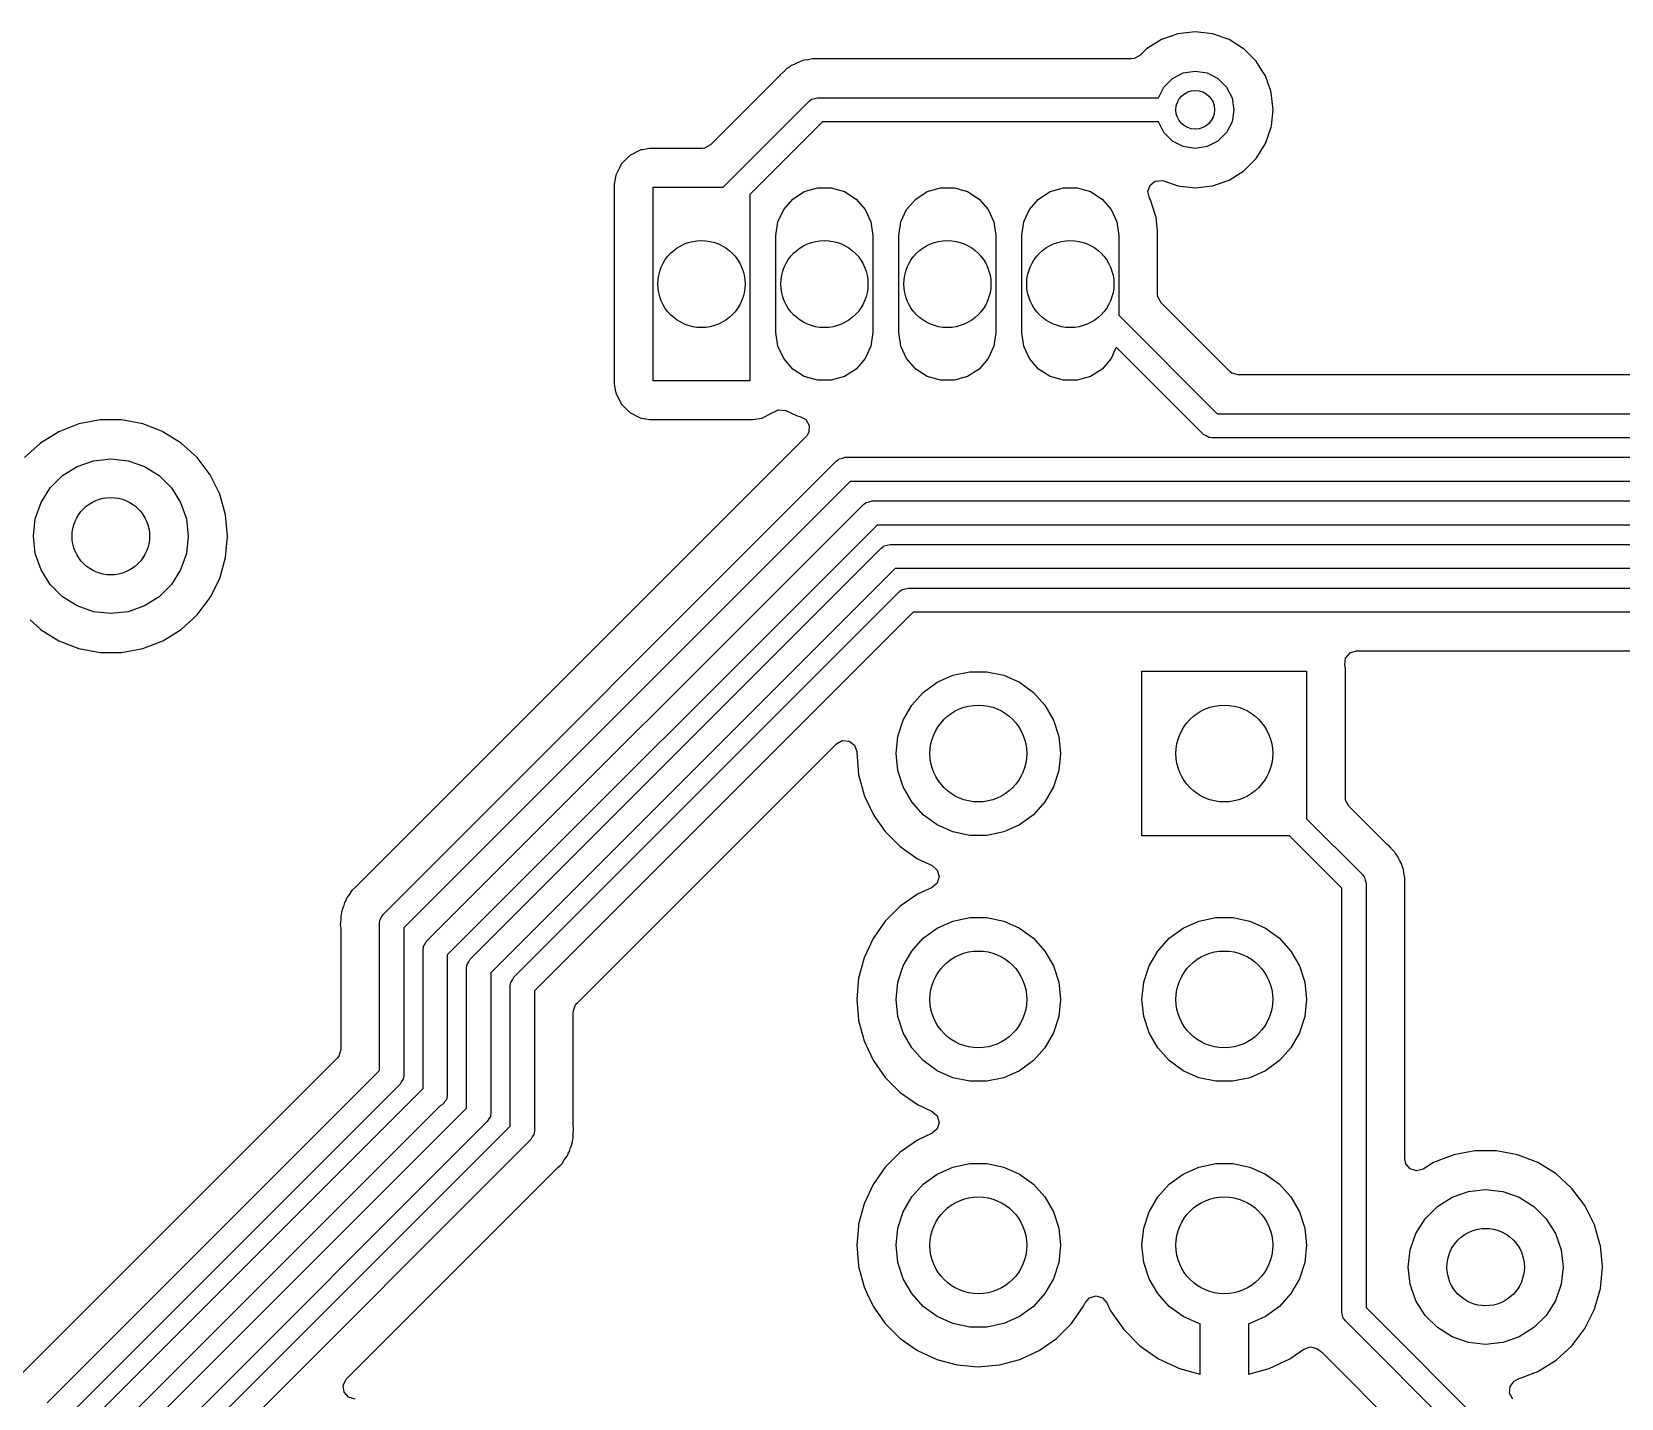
# Model space of a CAD drawing. Extents: x 0.79 to 7.48, y -4.92 to -0.79.
# Drawn here: x 2.31 to 2.957, y -2.343 to -1.787 of the extents above; entities that cross this region are included whole.
import ezdxf

# ---------------------------------------------------------------- set-up
doc = ezdxf.new("R2010")
doc.units = 0
doc.header["$MEASUREMENT"] = 0
doc.layers.add('BLACK', color=7, linetype='CONTINUOUS')

msp = doc.modelspace()

# ---------------------------------------------------------------- linework, layer by layer
at = {"layer": 'BLACK', "linetype": 'CONTINUOUS'}
for p, q in [((2.77641, -1.78798), (2.7697, -1.79032)), ((2.78346, -1.78718), (2.77641, -1.78798)), ((2.77641, -1.78798), (2.77641, -1.78798)), ((2.79052, -1.78798), (2.78346, -1.78718)), ((2.78346, -1.78718), (2.78346, -1.78718)), ((2.79723, -1.79032), (2.79052, -1.78798)), ((2.79052, -1.78798), (2.79052, -1.78798)), ((2.76369, -1.7941), (2.76101, -1.79678)), ((2.7697, -1.79032), (2.76369, -1.7941)), ((2.80273, -1.79378), (2.79723, -1.79032)), ((2.80324, -1.7941), (2.80273, -1.79378)), ((2.80826, -1.79912), (2.80324, -1.7941)), ((2.6173, -1.80226), (2.61613, -1.80343)), ((2.61787, -1.80194), (2.6173, -1.80226)), ((2.61856, -1.80147), (2.61787, -1.80194)), ((2.61907, -1.80105), (2.61856, -1.80147)), ((2.62059, -1.80039), (2.61907, -1.80105)), ((2.61907, -1.80105), (2.61907, -1.80105)), ((2.62082, -1.80028), (2.62059, -1.80039)), ((2.62226, -1.79947), (2.62082, -1.80028)), ((2.6229, -1.79932), (2.62226, -1.79947)), ((2.62369, -1.79905), (2.6229, -1.79932)), ((2.62429, -1.79879), (2.62369, -1.79905)), ((2.62593, -1.79856), (2.62429, -1.79879)), ((2.62618, -1.79852), (2.62593, -1.79856)), ((2.62779, -1.79812), (2.62618, -1.79852)), ((2.63027, -1.79821), (2.62779, -1.79812)), ((2.62779, -1.79812), (2.62779, -1.79812)), ((2.62779, -1.79812), (2.62779, -1.79812)), ((2.75756, -1.79821), (2.63027, -1.79821)), ((2.7586, -1.7981), (2.75756, -1.79821)), ((2.76101, -1.79678), (2.7586, -1.7981)), ((2.7786, -1.80392), (2.78346, -1.80315)), ((2.78346, -1.80315), (2.78833, -1.80392)), ((2.81046, -1.80263), (2.80826, -1.79912)), ((2.81173, -1.80464), (2.81046, -1.80263)), ((2.61374, -1.80582), (2.58636, -1.8332)), ((2.61428, -1.80518), (2.61374, -1.80582)), ((2.61466, -1.80464), (2.61428, -1.80518)), ((2.61594, -1.8036), (2.61466, -1.80464)), ((2.61466, -1.80464), (2.61466, -1.80464)), ((2.61613, -1.80343), (2.61594, -1.8036)), ((2.76852, -1.81398), (2.77072, -1.80964)), ((2.77072, -1.80964), (2.77421, -1.80616)), ((2.77421, -1.80616), (2.7786, -1.80392)), ((2.78833, -1.80392), (2.79272, -1.80616)), ((2.79272, -1.80616), (2.79621, -1.80964)), ((2.79621, -1.80964), (2.79844, -1.81403)), ((2.81204, -1.80514), (2.81173, -1.80464)), ((2.81391, -1.81047), (2.81204, -1.80514)), ((2.59147, -1.85039), (2.62644, -1.81542)), ((2.62644, -1.81542), (2.62714, -1.81489)), ((2.62714, -1.81489), (2.62726, -1.81476)), ((2.62726, -1.81476), (2.62736, -1.81473)), ((2.62736, -1.81473), (2.62756, -1.81458)), ((2.62756, -1.81458), (2.62875, -1.81432)), ((2.62875, -1.81432), (2.62992, -1.81398)), ((2.62992, -1.81398), (2.76852, -1.81398)), ((2.79844, -1.81403), (2.79921, -1.8189)), ((2.81438, -1.81184), (2.81391, -1.81047)), ((2.81518, -1.8189), (2.81438, -1.81184)), ((2.81438, -1.81184), (2.81438, -1.81184)), ((2.79921, -1.8189), (2.79844, -1.82376)), ((2.81445, -1.82539), (2.81518, -1.8189)), ((2.81518, -1.8189), (2.81518, -1.8189)), ((2.63196, -1.82382), (2.60236, -1.85342)), ((2.76852, -1.82382), (2.63196, -1.82382)), ((2.77072, -1.82815), (2.76852, -1.82382)), ((2.77421, -1.83164), (2.77072, -1.82815)), ((2.79621, -1.82815), (2.79272, -1.83164)), ((2.79844, -1.82376), (2.79621, -1.82815)), ((2.81204, -1.83266), (2.81438, -1.82595)), ((2.81438, -1.82595), (2.81445, -1.82539)), ((2.55806, -1.83521), (2.55361, -1.83748)), ((2.55856, -1.83513), (2.55806, -1.83521)), ((2.56175, -1.83463), (2.55856, -1.83513)), ((2.58291, -1.83463), (2.56175, -1.83463)), ((2.58395, -1.83451), (2.58291, -1.83463)), ((2.58636, -1.8332), (2.58395, -1.83451)), ((2.7786, -1.83387), (2.77421, -1.83164)), ((2.78346, -1.83465), (2.7786, -1.83387)), ((2.78833, -1.83387), (2.78346, -1.83465)), ((2.79272, -1.83164), (2.78833, -1.83387)), ((2.80826, -1.83867), (2.81204, -1.83266)), ((2.55008, -1.84101), (2.54932, -1.84249)), ((2.55361, -1.83748), (2.55008, -1.84101)), ((2.55008, -1.84101), (2.55008, -1.84101)), ((2.55008, -1.84101), (2.55008, -1.84101)), ((2.55361, -1.83748), (2.55361, -1.83748)), ((2.55361, -1.83748), (2.55361, -1.83748)), ((2.55361, -1.83748), (2.55361, -1.83748)), ((2.80324, -1.84369), (2.80826, -1.83867)), ((2.54781, -1.84546), (2.54722, -1.84915)), ((2.54932, -1.84249), (2.54781, -1.84546)), ((2.76508, -1.84959), (2.76724, -1.84788)), ((2.76724, -1.84788), (2.76998, -1.84762)), ((2.76998, -1.84762), (2.77067, -1.84781)), ((2.77067, -1.84781), (2.77641, -1.84982)), ((2.79052, -1.84982), (2.79723, -1.84747)), ((2.79723, -1.84747), (2.80324, -1.84369)), ((2.54722, -1.84915), (2.54722, -1.93037)), ((2.56299, -1.92913), (2.56299, -1.85039)), ((2.56299, -1.85039), (2.59147, -1.85039)), ((2.60236, -1.85342), (2.60236, -1.92913)), ((2.61979, -1.8552), (2.6245, -1.85217)), ((2.6245, -1.85217), (2.62988, -1.85059)), ((2.62988, -1.85059), (2.63548, -1.85059)), ((2.63548, -1.85059), (2.64085, -1.85217)), ((2.64085, -1.85217), (2.64557, -1.8552)), ((2.66979, -1.8552), (2.6745, -1.85217)), ((2.6745, -1.85217), (2.67988, -1.85059)), ((2.67988, -1.85059), (2.68548, -1.85059)), ((2.68548, -1.85059), (2.69085, -1.85217)), ((2.69085, -1.85217), (2.69557, -1.8552)), ((2.71979, -1.8552), (2.7245, -1.85217)), ((2.7245, -1.85217), (2.72988, -1.85059)), ((2.72988, -1.85059), (2.73548, -1.85059)), ((2.73548, -1.85059), (2.74085, -1.85217)), ((2.74085, -1.85217), (2.74557, -1.8552)), ((2.76418, -1.85218), (2.76508, -1.84959)), ((2.76483, -1.85486), (2.76418, -1.85218)), ((2.76524, -1.85558), (2.76483, -1.85486)), ((2.77641, -1.84982), (2.77641, -1.84982)), ((2.77641, -1.84982), (2.77641, -1.84982)), ((2.77641, -1.84982), (2.77641, -1.84982)), ((2.77641, -1.84982), (2.77641, -1.84982)), ((2.77641, -1.84982), (2.78346, -1.85061)), ((2.78346, -1.85061), (2.79052, -1.84982)), ((2.78346, -1.85061), (2.78346, -1.85061)), ((2.78346, -1.85061), (2.78346, -1.85061)), ((2.79052, -1.84982), (2.79052, -1.84982)), ((2.79052, -1.84982), (2.79052, -1.84982)), ((2.61379, -1.86453), (2.61612, -1.85944)), ((2.61612, -1.85944), (2.61979, -1.8552)), ((2.64557, -1.8552), (2.64924, -1.85944)), ((2.64924, -1.85944), (2.65156, -1.86453)), ((2.66379, -1.86453), (2.66612, -1.85944)), ((2.66612, -1.85944), (2.66979, -1.8552)), ((2.69557, -1.8552), (2.69924, -1.85944)), ((2.69924, -1.85944), (2.70156, -1.86453)), ((2.71379, -1.86453), (2.71612, -1.85944)), ((2.71612, -1.85944), (2.71979, -1.8552)), ((2.74557, -1.8552), (2.74924, -1.85944)), ((2.74924, -1.85944), (2.75156, -1.86453)), ((2.76755, -1.86267), (2.76524, -1.85558)), ((2.61299, -1.87008), (2.61379, -1.86453)), ((2.65156, -1.86453), (2.65236, -1.87008)), ((2.66299, -1.87008), (2.66379, -1.86453)), ((2.70156, -1.86453), (2.70236, -1.87008)), ((2.71299, -1.87008), (2.71379, -1.86453)), ((2.75156, -1.86453), (2.75236, -1.87008)), ((2.76813, -1.86822), (2.76755, -1.86267)), ((2.61299, -1.90945), (2.61299, -1.87008)), ((2.65236, -1.87008), (2.65236, -1.90945)), ((2.66299, -1.90945), (2.66299, -1.87008)), ((2.70236, -1.87008), (2.70236, -1.90945)), ((2.71299, -1.90945), (2.71299, -1.87008)), ((2.75236, -1.87008), (2.75236, -1.90249)), ((2.76813, -1.89394), (2.76813, -1.86822)), ((2.76813, -1.86822), (2.76813, -1.86822)), ((2.76824, -1.89497), (2.76813, -1.89394)), ((2.76956, -1.89739), (2.76824, -1.89497)), ((2.79749, -1.92532), (2.76956, -1.89739)), ((2.75236, -1.90249), (2.79239, -1.94252)), ((2.61379, -1.91499), (2.61299, -1.90945)), ((2.65236, -1.90945), (2.65156, -1.91499)), ((2.66379, -1.91499), (2.66299, -1.90945)), ((2.70236, -1.90945), (2.70156, -1.91499)), ((2.71379, -1.91499), (2.71299, -1.90945)), ((2.61612, -1.92009), (2.61379, -1.91499)), ((2.65156, -1.91499), (2.64924, -1.92009)), ((2.66612, -1.92009), (2.66379, -1.91499)), ((2.70156, -1.91499), (2.69924, -1.92009)), ((2.71612, -1.92009), (2.71379, -1.91499)), ((2.75137, -1.91542), (2.74924, -1.92009)), ((2.78687, -1.95092), (2.75137, -1.91542)), ((2.61979, -1.92433), (2.61612, -1.92009)), ((2.6245, -1.92735), (2.61979, -1.92433)), ((2.64557, -1.92433), (2.64085, -1.92735)), ((2.64924, -1.92009), (2.64557, -1.92433)), ((2.66979, -1.92433), (2.66612, -1.92009)), ((2.6745, -1.92735), (2.66979, -1.92433)), ((2.69557, -1.92433), (2.69085, -1.92735)), ((2.69924, -1.92009), (2.69557, -1.92433)), ((2.71979, -1.92433), (2.71612, -1.92009)), ((2.7245, -1.92735), (2.71979, -1.92433)), ((2.74557, -1.92433), (2.74085, -1.92735)), ((2.74924, -1.92009), (2.74557, -1.92433)), ((2.79831, -1.92598), (2.79749, -1.92532)), ((2.80095, -1.92675), (2.79831, -1.92598)), ((2.54722, -1.93037), (2.54761, -1.93283)), ((2.60236, -1.92913), (2.56299, -1.92913)), ((2.62988, -1.92893), (2.6245, -1.92735)), ((2.63548, -1.92893), (2.62988, -1.92893)), ((2.64085, -1.92735), (2.63548, -1.92893)), ((2.67988, -1.92893), (2.6745, -1.92735)), ((2.68548, -1.92893), (2.67988, -1.92893)), ((2.69085, -1.92735), (2.68548, -1.92893)), ((2.72988, -1.92893), (2.7245, -1.92735)), ((2.73548, -1.92893), (2.72988, -1.92893)), ((2.74085, -1.92735), (2.73548, -1.92893)), ((3.49866, -1.92675), (2.80095, -1.92675)), ((2.54761, -1.93283), (2.54781, -1.93407)), ((2.54781, -1.93407), (2.55008, -1.93852)), ((2.55008, -1.93852), (2.55008, -1.93852)), ((2.55008, -1.93852), (2.55008, -1.93852)), ((2.55008, -1.93852), (2.55361, -1.94205)), ((2.33814, -1.94506), (2.32953, -1.94667)), ((2.3469, -1.94506), (2.33814, -1.94506)), ((2.35551, -1.94667), (2.3469, -1.94506)), ((2.55361, -1.94205), (2.55361, -1.94205)), ((2.55361, -1.94205), (2.55361, -1.94205)), ((2.55361, -1.94205), (2.55718, -1.94387)), ((2.55718, -1.94387), (2.55806, -1.94432)), ((2.55806, -1.94432), (2.56094, -1.94477)), ((2.56094, -1.94477), (2.56164, -1.94488)), ((2.56164, -1.94488), (2.56175, -1.9449)), ((2.56175, -1.9449), (2.56175, -1.9449)), ((2.56175, -1.9449), (2.6036, -1.9449)), ((2.6036, -1.9449), (2.6073, -1.94432)), ((2.6073, -1.94432), (2.61175, -1.94205)), ((2.61175, -1.94205), (2.61206, -1.94182)), ((2.61175, -1.94205), (2.61175, -1.94205)), ((2.61206, -1.94182), (2.61214, -1.94194)), ((2.61214, -1.94194), (2.61394, -1.94095)), ((2.61394, -1.94095), (2.61668, -1.94115)), ((2.61668, -1.94115), (2.61696, -1.94126)), ((2.61696, -1.94126), (2.62166, -1.94335)), ((2.62166, -1.94335), (2.62166, -1.94335)), ((2.62166, -1.94335), (2.62166, -1.94335)), ((2.62166, -1.94335), (2.62272, -1.94358)), ((2.62272, -1.94358), (2.62514, -1.94488)), ((2.62514, -1.94488), (2.62647, -1.94729)), ((2.79239, -1.94252), (3.50721, -1.94252)), ((2.32136, -1.94983), (2.31391, -1.95444)), ((2.32476, -1.94852), (2.32136, -1.94983)), ((2.32136, -1.94983), (2.32136, -1.94983)), ((2.32953, -1.94667), (2.32476, -1.94852)), ((2.36354, -1.94978), (2.35551, -1.94667)), ((2.36368, -1.94983), (2.36354, -1.94978)), ((2.37112, -1.95444), (2.36368, -1.94983)), ((2.36368, -1.94983), (2.36368, -1.94983)), ((2.6255, -1.95144), (2.62496, -1.95208)), ((2.62569, -1.95117), (2.6255, -1.95144)), ((2.62629, -1.95004), (2.62569, -1.95117)), ((2.62647, -1.94729), (2.62629, -1.95004)), ((2.78794, -1.9515), (2.78687, -1.95092)), ((2.78897, -1.95216), (2.78794, -1.9515)), ((2.31391, -1.95444), (2.30744, -1.96034)), ((2.31391, -1.95444), (2.31391, -1.95444)), ((2.3776, -1.96034), (2.37112, -1.95444)), ((2.37112, -1.95444), (2.37112, -1.95444)), ((2.62496, -1.95208), (2.44231, -2.13473)), ((2.78921, -1.9522), (2.78897, -1.95216)), ((2.78931, -1.95225), (2.78921, -1.9522)), ((2.78948, -1.95224), (2.78931, -1.95225)), ((2.79035, -1.95236), (2.78948, -1.95224)), ((3.50925, -1.95236), (2.79035, -1.95236)), ((2.32288, -1.9677), (2.32885, -1.96395)), ((2.32885, -1.96395), (2.33551, -1.96162)), ((2.33551, -1.96162), (2.34252, -1.96083)), ((2.34252, -1.96083), (2.34953, -1.96162)), ((2.34953, -1.96162), (2.35619, -1.96395)), ((2.35619, -1.96395), (2.36216, -1.9677)), ((2.38288, -1.96733), (2.3776, -1.96034)), ((2.45321, -2.14613), (2.63766, -1.96168)), ((2.63766, -1.96168), (2.63837, -1.96115)), ((2.63837, -1.96115), (2.63848, -1.96102)), ((2.63848, -1.96102), (2.63858, -1.96099)), ((2.63858, -1.96099), (2.63878, -1.96084)), ((2.63878, -1.96084), (2.63997, -1.96058)), ((2.63997, -1.96058), (2.64114, -1.96024)), ((2.64114, -1.96024), (3.74147, -1.96024)), ((2.3179, -1.97269), (2.32288, -1.9677)), ((2.36216, -1.9677), (2.36714, -1.97269)), ((2.38288, -1.96734), (2.38288, -1.96733)), ((2.38436, -1.97031), (2.38288, -1.96734)), ((2.38678, -1.97518), (2.38436, -1.97031)), ((2.64318, -1.97008), (2.46161, -2.15164)), ((3.7435, -1.97008), (2.64318, -1.97008)), ((2.31414, -1.97866), (2.3179, -1.97269)), ((2.36714, -1.97269), (2.3709, -1.97866)), ((2.38918, -1.9836), (2.38678, -1.97518)), ((2.31181, -1.98531), (2.31414, -1.97866)), ((2.3709, -1.97866), (2.37323, -1.98531)), ((2.38999, -1.99232), (2.38918, -1.9836)), ((2.47093, -2.15704), (2.64858, -1.97939)), ((2.64858, -1.97939), (2.64928, -1.97887)), ((2.64928, -1.97887), (2.64939, -1.97873)), ((2.64939, -1.97873), (2.6495, -1.9787)), ((2.6495, -1.9787), (2.6497, -1.97855)), ((2.6497, -1.97855), (2.65089, -1.9783)), ((2.65089, -1.9783), (2.65206, -1.97795)), ((2.65206, -1.97795), (3.73391, -1.97795)), ((2.31102, -1.99232), (2.31181, -1.98531)), ((2.37323, -1.98531), (2.37402, -1.99232)), ((2.65409, -1.9878), (2.47933, -2.16256)), ((3.73187, -1.9878), (2.65409, -1.9878)), ((2.31181, -1.99933), (2.31102, -1.99232)), ((2.37402, -1.99232), (2.37323, -1.99933)), ((2.38918, -2.00104), (2.38999, -1.99232)), ((2.48865, -2.16438), (2.65591, -1.99711)), ((2.65591, -1.99711), (2.65662, -1.99658)), ((2.65662, -1.99658), (2.65673, -1.99645)), ((2.65673, -1.99645), (2.65684, -1.99642)), ((2.65684, -1.99642), (2.65704, -1.99627)), ((2.65704, -1.99627), (2.65823, -1.99601)), ((2.65823, -1.99601), (2.65939, -1.99567)), ((2.65939, -1.99567), (3.72657, -1.99567)), ((2.31414, -2.00599), (2.31181, -1.99933)), ((2.37323, -1.99933), (2.3709, -2.00599)), ((2.38678, -2.00947), (2.38918, -2.00104)), ((2.3179, -2.01196), (2.31414, -2.00599)), ((2.3709, -2.00599), (2.36714, -2.01196)), ((2.38288, -2.01731), (2.38678, -2.00947)), ((2.66143, -2.00551), (2.49705, -2.1699)), ((3.72454, -2.00551), (2.66143, -2.00551)), ((2.32288, -2.01695), (2.3179, -2.01196)), ((2.36714, -2.01196), (2.36216, -2.01695)), ((2.50636, -2.17172), (2.66325, -2.01483)), ((2.66325, -2.01483), (2.66396, -2.0143)), ((2.66396, -2.0143), (2.66407, -2.01417)), ((2.66407, -2.01417), (2.66417, -2.01414)), ((2.66417, -2.01414), (2.66437, -2.01399)), ((2.66437, -2.01399), (2.66556, -2.01373)), ((2.66556, -2.01373), (2.66673, -2.01339)), ((2.66673, -2.01339), (3.569, -2.01339)), ((2.32885, -2.0207), (2.32288, -2.01695)), ((2.33551, -2.02303), (2.32885, -2.0207)), ((2.35619, -2.0207), (2.34953, -2.02303)), ((2.36216, -2.01695), (2.35619, -2.0207)), ((2.3776, -2.0243), (2.38288, -2.01731)), ((2.30972, -2.02638), (2.31373, -2.03003)), ((2.34252, -2.02382), (2.33551, -2.02303)), ((2.34953, -2.02303), (2.34252, -2.02382)), ((2.37112, -2.0302), (2.3776, -2.0243)), ((2.66877, -2.02323), (2.51476, -2.17724)), ((3.55712, -2.02323), (2.66877, -2.02323)), ((2.31373, -2.03003), (2.31391, -2.0302)), ((2.31391, -2.0302), (2.31391, -2.0302)), ((2.31391, -2.0302), (2.32136, -2.03481)), ((2.32136, -2.03481), (2.32136, -2.03481)), ((2.32136, -2.03481), (2.32136, -2.03481)), ((2.32136, -2.03481), (2.32953, -2.03798)), ((2.35551, -2.03798), (2.36368, -2.03481)), ((2.36368, -2.03481), (2.37112, -2.0302)), ((2.32953, -2.03798), (2.33814, -2.03959)), ((2.33814, -2.03959), (2.33814, -2.03959)), ((2.33814, -2.03959), (2.3469, -2.03959)), ((2.3469, -2.03959), (2.35551, -2.03798)), ((2.3469, -2.03959), (2.3469, -2.03959)), ((2.84429, -2.04464), (2.84464, -2.04191)), ((2.84464, -2.04191), (2.84642, -2.03981)), ((2.84642, -2.03981), (2.84904, -2.039)), ((2.84904, -2.039), (2.84911, -2.039)), ((2.84911, -2.039), (2.9885, -2.039)), ((2.68493, -2.04888), (2.69178, -2.04743)), ((2.69178, -2.04743), (2.69877, -2.04743)), ((2.69877, -2.04743), (2.70562, -2.04888)), ((2.76181, -2.11417), (2.76181, -2.04724)), ((2.76181, -2.04724), (2.82874, -2.04724)), ((2.82874, -2.04724), (2.82874, -2.10721)), ((2.84451, -2.046), (2.84429, -2.04464)), ((2.84451, -2.09866), (2.84451, -2.046)), ((2.67288, -2.05584), (2.67854, -2.05173)), ((2.67854, -2.05173), (2.68493, -2.04888)), ((2.70562, -2.04888), (2.71201, -2.05173)), ((2.71201, -2.05173), (2.71767, -2.05584)), ((2.6647, -2.0671), (2.6682, -2.06104)), ((2.6682, -2.06104), (2.67288, -2.05584)), ((2.71767, -2.05584), (2.72235, -2.06104)), ((2.72235, -2.06104), (2.72585, -2.0671)), ((2.66254, -2.07375), (2.6647, -2.0671)), ((2.72585, -2.0671), (2.72801, -2.07375)), ((2.66181, -2.08071), (2.66254, -2.07375)), ((2.72801, -2.07375), (2.72874, -2.08071)), ((2.53196, -2.18234), (2.63755, -2.07675)), ((2.63755, -2.07675), (2.63996, -2.07543)), ((2.63996, -2.07543), (2.6427, -2.07563)), ((2.6427, -2.07563), (2.64491, -2.07728)), ((2.64491, -2.07728), (2.64587, -2.07985)), ((2.64587, -2.07985), (2.64586, -2.08063)), ((2.64586, -2.08063), (2.64586, -2.08071)), ((2.64586, -2.08071), (2.64586, -2.08071)), ((2.64586, -2.08071), (2.64597, -2.08203)), ((2.66254, -2.08767), (2.66181, -2.08071)), ((2.72874, -2.08071), (2.72801, -2.08767)), ((2.64597, -2.08203), (2.6466, -2.0892)), ((2.6466, -2.0892), (2.64661, -2.08929)), ((2.64661, -2.08929), (2.64661, -2.08929)), ((2.64661, -2.08929), (2.64884, -2.09761)), ((2.6647, -2.09432), (2.66254, -2.08767)), ((2.72801, -2.08767), (2.72585, -2.09432)), ((2.64884, -2.09761), (2.64884, -2.09761)), ((2.64884, -2.09761), (2.64884, -2.09761)), ((2.64884, -2.09761), (2.64932, -2.09866)), ((2.64932, -2.09866), (2.65248, -2.10542)), ((2.6682, -2.10038), (2.6647, -2.09432)), ((2.67288, -2.10558), (2.6682, -2.10038)), ((2.72235, -2.10038), (2.71767, -2.10558)), ((2.72585, -2.09432), (2.72235, -2.10038)), ((2.84462, -2.0997), (2.84451, -2.09866)), ((2.84594, -2.10211), (2.84462, -2.0997)), ((2.65248, -2.10542), (2.65346, -2.10683)), ((2.65346, -2.10683), (2.65742, -2.11248)), ((2.67854, -2.10969), (2.67288, -2.10558)), ((2.71767, -2.10558), (2.71201, -2.10969)), ((2.86108, -2.11726), (2.84594, -2.10211)), ((2.65742, -2.11248), (2.66351, -2.11857)), ((2.68493, -2.11254), (2.67854, -2.10969)), ((2.69178, -2.11399), (2.68493, -2.11254)), ((2.70562, -2.11254), (2.69877, -2.11399)), ((2.71201, -2.10969), (2.70562, -2.11254)), ((2.82874, -2.10721), (2.85148, -2.12995)), ((2.66351, -2.11857), (2.67057, -2.12351)), ((2.69877, -2.11399), (2.69178, -2.11399)), ((2.82178, -2.11417), (2.76181, -2.11417)), ((2.84308, -2.13547), (2.82178, -2.11417)), ((2.86172, -2.11779), (2.86108, -2.11726)), ((2.86225, -2.11817), (2.86172, -2.11779)), ((2.86314, -2.11926), (2.86225, -2.11817)), ((2.86225, -2.11817), (2.86225, -2.11817)), ((2.86225, -2.11817), (2.86225, -2.11817)), ((2.8633, -2.11946), (2.86314, -2.11926)), ((2.86347, -2.11964), (2.8633, -2.11946)), ((2.86464, -2.12081), (2.86347, -2.11964)), ((2.67057, -2.12351), (2.67057, -2.12351)), ((2.67057, -2.12351), (2.67652, -2.12628)), ((2.67652, -2.12628), (2.67858, -2.1281)), ((2.86496, -2.12139), (2.86464, -2.12081)), ((2.86464, -2.12081), (2.86464, -2.12081)), ((2.86543, -2.12207), (2.86496, -2.12139)), ((2.86584, -2.12258), (2.86543, -2.12207)), ((2.86627, -2.12356), (2.86584, -2.12258)), ((2.8665, -2.1241), (2.86627, -2.12356)), ((2.86662, -2.12433), (2.8665, -2.1241)), ((2.86743, -2.12577), (2.86662, -2.12433)), ((2.86758, -2.12641), (2.86743, -2.12577)), ((2.86743, -2.12577), (2.86743, -2.12577)), ((2.67934, -2.13075), (2.67854, -2.13338)), ((2.67858, -2.1281), (2.67934, -2.13075)), ((2.85148, -2.12995), (2.85201, -2.13066)), ((2.85201, -2.13066), (2.85214, -2.13077)), ((2.85214, -2.13077), (2.85217, -2.13088)), ((2.85217, -2.13088), (2.85232, -2.13107)), ((2.85232, -2.13107), (2.85258, -2.13226)), ((2.85258, -2.13226), (2.85292, -2.13343)), ((2.86785, -2.1272), (2.86758, -2.12641)), ((2.86811, -2.1278), (2.86785, -2.1272)), ((2.86833, -2.12944), (2.86811, -2.1278)), ((2.86838, -2.12969), (2.86833, -2.12944)), ((2.86842, -2.12984), (2.86838, -2.12969)), ((2.86877, -2.1313), (2.86842, -2.12984)), ((2.86871, -2.13324), (2.86877, -2.1313)), ((2.43949, -2.13805), (2.43849, -2.13937)), ((2.43963, -2.13784), (2.43949, -2.13805)), ((2.44049, -2.13643), (2.43963, -2.13784)), ((2.44231, -2.13473), (2.44049, -2.13643)), ((2.67057, -2.13791), (2.66351, -2.14285)), ((2.67652, -2.13513), (2.67057, -2.13791)), ((2.67057, -2.13791), (2.67057, -2.13791)), ((2.67854, -2.13338), (2.67652, -2.13513)), ((2.84308, -2.308), (2.84308, -2.13547)), ((2.85292, -2.13343), (2.85292, -2.30596)), ((2.86869, -2.13379), (2.86871, -2.13324)), ((2.86869, -2.24557), (2.86869, -2.13379)), ((2.43634, -2.14531), (2.43618, -2.14613)), ((2.4364, -2.14466), (2.43634, -2.14531)), ((2.43701, -2.14312), (2.4364, -2.14466)), ((2.4364, -2.14466), (2.4364, -2.14466)), ((2.43709, -2.14288), (2.43701, -2.14312)), ((2.43754, -2.14129), (2.43709, -2.14288)), ((2.43788, -2.14073), (2.43754, -2.14129)), ((2.43754, -2.14129), (2.43754, -2.14129)), ((2.43825, -2.13998), (2.43788, -2.14073)), ((2.43849, -2.13937), (2.43825, -2.13998)), ((2.43849, -2.13937), (2.43849, -2.13937)), ((2.66351, -2.14285), (2.65742, -2.14894)), ((2.43594, -2.14914), (2.43582, -2.15032)), ((2.43582, -2.15032), (2.43582, -2.15032)), ((2.43582, -2.15032), (2.43593, -2.15096)), ((2.43593, -2.15096), (2.436, -2.15179)), ((2.43599, -2.14867), (2.43594, -2.14914)), ((2.436, -2.14842), (2.43599, -2.14867)), ((2.43618, -2.14613), (2.436, -2.14676)), ((2.436, -2.14676), (2.436, -2.14842)), ((2.436, -2.15179), (2.436, -2.20111)), ((2.45177, -2.14961), (2.4519, -2.14874)), ((2.45177, -2.20966), (2.45177, -2.14961)), ((2.45188, -2.14856), (2.45194, -2.14847)), ((2.4519, -2.14874), (2.45188, -2.14856)), ((2.45194, -2.14847), (2.45197, -2.14822)), ((2.45197, -2.14822), (2.45263, -2.1472)), ((2.45263, -2.1472), (2.45321, -2.14613)), ((2.46161, -2.15164), (2.46161, -2.2117)), ((2.65742, -2.14894), (2.65248, -2.156)), ((2.67288, -2.15584), (2.67854, -2.15173)), ((2.67854, -2.15173), (2.68493, -2.14888)), ((2.68493, -2.14888), (2.69178, -2.14743)), ((2.69178, -2.14743), (2.69877, -2.14743)), ((2.69877, -2.14743), (2.70562, -2.14888)), ((2.70562, -2.14888), (2.71201, -2.15173)), ((2.71201, -2.15173), (2.71767, -2.15584)), ((2.77288, -2.15584), (2.77854, -2.15173)), ((2.77854, -2.15173), (2.78493, -2.14888)), ((2.78493, -2.14888), (2.79178, -2.14743)), ((2.79178, -2.14743), (2.79877, -2.14743)), ((2.79877, -2.14743), (2.80562, -2.14888)), ((2.80562, -2.14888), (2.81201, -2.15173)), ((2.81201, -2.15173), (2.81767, -2.15584)), ((2.46969, -2.15913), (2.47035, -2.15811)), ((2.47035, -2.15811), (2.47093, -2.15704)), ((2.65248, -2.156), (2.64884, -2.16381)), ((2.65248, -2.156), (2.65248, -2.156)), ((2.6682, -2.16104), (2.67288, -2.15584)), ((2.71767, -2.15584), (2.72235, -2.16104)), ((2.7682, -2.16104), (2.77288, -2.15584)), ((2.81767, -2.15584), (2.82235, -2.16104)), ((2.46949, -2.16052), (2.46961, -2.15965)), ((2.46949, -2.217), (2.46949, -2.16052)), ((2.4696, -2.15947), (2.46965, -2.15938)), ((2.46961, -2.15965), (2.4696, -2.15947)), ((2.46965, -2.15938), (2.46969, -2.15913)), ((2.47933, -2.16256), (2.47933, -2.21958)), ((2.48806, -2.16545), (2.48865, -2.16438)), ((2.64884, -2.16381), (2.64661, -2.17213)), ((2.64884, -2.16381), (2.64884, -2.16381)), ((2.6647, -2.1671), (2.6682, -2.16104)), ((2.72235, -2.16104), (2.72585, -2.1671)), ((2.7647, -2.1671), (2.7682, -2.16104)), ((2.82235, -2.16104), (2.82585, -2.1671)), ((2.4872, -2.16786), (2.48733, -2.16699)), ((2.4872, -2.22488), (2.4872, -2.16786)), ((2.48732, -2.16681), (2.48737, -2.16672)), ((2.48733, -2.16699), (2.48732, -2.16681)), ((2.48737, -2.16672), (2.4874, -2.16647)), ((2.4874, -2.16647), (2.48806, -2.16545)), ((2.49705, -2.1699), (2.49705, -2.22691)), ((2.66254, -2.17375), (2.6647, -2.1671)), ((2.72585, -2.1671), (2.72801, -2.17375)), ((2.76254, -2.17375), (2.7647, -2.1671)), ((2.82585, -2.1671), (2.82801, -2.17375)), ((2.50492, -2.1752), (2.50505, -2.17433)), ((2.50492, -2.23221), (2.50492, -2.1752)), ((2.50503, -2.17415), (2.50509, -2.17406)), ((2.50505, -2.17433), (2.50503, -2.17415)), ((2.50509, -2.17406), (2.50512, -2.17381)), ((2.50512, -2.17381), (2.50578, -2.17279)), ((2.50578, -2.17279), (2.50636, -2.17172)), ((2.51476, -2.17724), (2.51476, -2.23425)), ((2.64661, -2.17213), (2.64586, -2.18071)), ((2.64661, -2.17213), (2.64661, -2.17213)), ((2.66181, -2.18071), (2.66254, -2.17375)), ((2.72801, -2.17375), (2.72874, -2.18071)), ((2.76181, -2.18071), (2.76254, -2.17375)), ((2.82801, -2.17375), (2.82874, -2.18071)), ((2.53053, -2.18579), (2.53131, -2.18315)), ((2.53131, -2.18315), (2.53196, -2.18234)), ((2.64586, -2.18071), (2.64642, -2.18717)), ((2.66254, -2.18767), (2.66181, -2.18071)), ((2.72874, -2.18071), (2.72801, -2.18767)), ((2.76254, -2.18767), (2.76181, -2.18071)), ((2.82874, -2.18071), (2.82801, -2.18767)), ((2.53053, -2.23206), (2.53053, -2.18579)), ((2.64642, -2.18717), (2.64661, -2.18929)), ((2.64661, -2.18929), (2.64661, -2.18929)), ((2.64661, -2.18929), (2.64884, -2.19761)), ((2.6647, -2.19432), (2.66254, -2.18767)), ((2.72801, -2.18767), (2.72585, -2.19432)), ((2.7647, -2.19432), (2.76254, -2.18767)), ((2.82801, -2.18767), (2.82585, -2.19432)), ((2.6682, -2.20038), (2.6647, -2.19432)), ((2.72585, -2.19432), (2.72235, -2.20038)), ((2.7682, -2.20038), (2.7647, -2.19432)), ((2.82585, -2.19432), (2.82235, -2.20038)), ((2.43523, -2.20375), (2.43457, -2.20456)), ((2.436, -2.20111), (2.43523, -2.20375)), ((2.64884, -2.19761), (2.64884, -2.19761)), ((2.64884, -2.19761), (2.64884, -2.19761)), ((2.64884, -2.19761), (2.65045, -2.20108)), ((2.65045, -2.20108), (2.65248, -2.20542)), ((2.67288, -2.20558), (2.6682, -2.20038)), ((2.72235, -2.20038), (2.71767, -2.20558)), ((2.77288, -2.20558), (2.7682, -2.20038)), ((2.82235, -2.20038), (2.81767, -2.20558)), ((2.43457, -2.20456), (2.30577, -2.33336)), ((2.31667, -2.34476), (2.45177, -2.20966)), ((2.65248, -2.20542), (2.65248, -2.20543)), ((2.65248, -2.20543), (2.65742, -2.21248)), ((2.67854, -2.20969), (2.67288, -2.20558)), ((2.68493, -2.21254), (2.67854, -2.20969)), ((2.71201, -2.20969), (2.70562, -2.21254)), ((2.71767, -2.20558), (2.71201, -2.20969)), ((2.77854, -2.20969), (2.77288, -2.20558)), ((2.78493, -2.21254), (2.77854, -2.20969)), ((2.81201, -2.20969), (2.80562, -2.21254)), ((2.81767, -2.20558), (2.81201, -2.20969)), ((2.46017, -2.21518), (2.32507, -2.35028)), ((2.46076, -2.21411), (2.46017, -2.21518)), ((2.46141, -2.21309), (2.46076, -2.21411)), ((2.46145, -2.21284), (2.46141, -2.21309)), ((2.4615, -2.21275), (2.46145, -2.21284)), ((2.46161, -2.2117), (2.46149, -2.21257)), ((2.46149, -2.21257), (2.4615, -2.21275)), ((2.65742, -2.21248), (2.66351, -2.21857)), ((2.69178, -2.21399), (2.68493, -2.21254)), ((2.69877, -2.21399), (2.69178, -2.21399)), ((2.70562, -2.21254), (2.69877, -2.21399)), ((2.79178, -2.21399), (2.78493, -2.21254)), ((2.79877, -2.21399), (2.79178, -2.21399)), ((2.80562, -2.21254), (2.79877, -2.21399)), ((2.33439, -2.3521), (2.46949, -2.217)), ((2.47763, -2.22329), (2.47731, -2.22344)), ((2.4782, -2.22241), (2.47763, -2.22329)), ((2.47889, -2.22162), (2.4782, -2.22241)), ((2.47894, -2.22126), (2.47889, -2.22162)), ((2.47913, -2.22096), (2.47894, -2.22126)), ((2.47933, -2.21958), (2.47913, -2.22096)), ((2.66351, -2.21857), (2.6688, -2.22227)), ((2.6688, -2.22227), (2.67057, -2.22351)), ((2.47654, -2.22387), (2.34279, -2.35762)), ((2.354, -2.35808), (2.4872, -2.22488)), ((2.47707, -2.22372), (2.47654, -2.22387)), ((2.47731, -2.22344), (2.47707, -2.22372)), ((2.49619, -2.22932), (2.49561, -2.23039)), ((2.49685, -2.2283), (2.49619, -2.22932)), ((2.49688, -2.22805), (2.49685, -2.2283)), ((2.49693, -2.22796), (2.49688, -2.22805)), ((2.49705, -2.22691), (2.49692, -2.22778)), ((2.49692, -2.22778), (2.49693, -2.22796)), ((2.67057, -2.22351), (2.67652, -2.22628)), ((2.67652, -2.22628), (2.67858, -2.2281)), ((2.67858, -2.2281), (2.67934, -2.23075)), ((2.49561, -2.23039), (2.3624, -2.3636)), ((2.37172, -2.36542), (2.50492, -2.23221)), ((2.51456, -2.23564), (2.51391, -2.23666)), ((2.5146, -2.23539), (2.51456, -2.23564)), ((2.51465, -2.2353), (2.5146, -2.23539)), ((2.51476, -2.23425), (2.51464, -2.23512)), ((2.51464, -2.23512), (2.51465, -2.2353)), ((2.5306, -2.23289), (2.53053, -2.23206)), ((2.53053, -2.23544), (2.53054, -2.23519)), ((2.53053, -2.2371), (2.53053, -2.23544)), ((2.53054, -2.23519), (2.53071, -2.23354)), ((2.53071, -2.23354), (2.5306, -2.23289)), ((2.67652, -2.23513), (2.67057, -2.23791)), ((2.67854, -2.23338), (2.67652, -2.23513)), ((2.67934, -2.23075), (2.67854, -2.23338)), ((2.51332, -2.23773), (2.38012, -2.37094)), ((2.51391, -2.23666), (2.51332, -2.23773)), ((2.52866, -2.24313), (2.529, -2.24257)), ((2.529, -2.24257), (2.52944, -2.24098)), ((2.52944, -2.24098), (2.52952, -2.24074)), ((2.52952, -2.24074), (2.53013, -2.2392)), ((2.53013, -2.2392), (2.5302, -2.23854)), ((2.5302, -2.23854), (2.53035, -2.23773)), ((2.53035, -2.23773), (2.53053, -2.2371)), ((2.67057, -2.23791), (2.66351, -2.24285)), ((2.67057, -2.23791), (2.67057, -2.23791)), ((2.8972, -2.2423), (2.88859, -2.24391)), ((2.90595, -2.2423), (2.8972, -2.2423)), ((2.91456, -2.24391), (2.90595, -2.2423)), ((2.4384, -2.33495), (2.52422, -2.24913)), ((2.52422, -2.24913), (2.52508, -2.24833)), ((2.52508, -2.24833), (2.52604, -2.24743)), ((2.52604, -2.24743), (2.5269, -2.24601)), ((2.5269, -2.24601), (2.52704, -2.24581)), ((2.52704, -2.24581), (2.52805, -2.24449)), ((2.52805, -2.24449), (2.52829, -2.24388)), ((2.52829, -2.24388), (2.52866, -2.24313)), ((2.65742, -2.24894), (2.65248, -2.256)), ((2.66351, -2.24285), (2.65742, -2.24894)), ((2.67854, -2.25173), (2.68493, -2.24888)), ((2.68493, -2.24888), (2.69178, -2.24743)), ((2.69178, -2.24743), (2.69877, -2.24743)), ((2.69877, -2.24743), (2.70562, -2.24888)), ((2.70562, -2.24888), (2.71201, -2.25173)), ((2.77854, -2.25173), (2.78493, -2.24888)), ((2.78493, -2.24888), (2.79178, -2.24743)), ((2.79178, -2.24743), (2.79877, -2.24743)), ((2.79877, -2.24743), (2.80562, -2.24888)), ((2.80562, -2.24888), (2.81201, -2.25173)), ((2.8691, -2.24753), (2.86869, -2.24557)), ((2.87086, -2.24964), (2.8691, -2.24753)), ((2.88042, -2.24708), (2.87614, -2.24972)), ((2.8843, -2.24557), (2.88042, -2.24708)), ((2.88042, -2.24708), (2.88042, -2.24708)), ((2.88859, -2.24391), (2.8843, -2.24557)), ((2.92273, -2.24708), (2.91456, -2.24391)), ((2.93018, -2.25169), (2.92273, -2.24708)), ((2.92273, -2.24708), (2.92273, -2.24708)), ((2.67288, -2.25584), (2.67854, -2.25173)), ((2.71201, -2.25173), (2.71767, -2.25584)), ((2.77288, -2.25584), (2.77854, -2.25173)), ((2.81201, -2.25173), (2.81767, -2.25584)), ((2.87349, -2.25046), (2.87086, -2.24964)), ((2.87614, -2.24972), (2.87349, -2.25046)), ((2.93665, -2.25759), (2.93018, -2.25169)), ((2.93018, -2.25169), (2.93018, -2.25169)), ((2.65248, -2.256), (2.64884, -2.26381)), ((2.65248, -2.256), (2.65248, -2.256)), ((2.6647, -2.2671), (2.6682, -2.26104)), ((2.6682, -2.26104), (2.67288, -2.25584)), ((2.71767, -2.25584), (2.72235, -2.26104)), ((2.72235, -2.26104), (2.72585, -2.2671)), ((2.7647, -2.2671), (2.7682, -2.26104)), ((2.7682, -2.26104), (2.77288, -2.25584)), ((2.81767, -2.25584), (2.82235, -2.26104)), ((2.82235, -2.26104), (2.82585, -2.2671)), ((2.88194, -2.26494), (2.88791, -2.26119)), ((2.88791, -2.26119), (2.89457, -2.25886)), ((2.89457, -2.25886), (2.90157, -2.25807)), ((2.90157, -2.25807), (2.90858, -2.25886)), ((2.90858, -2.25886), (2.91524, -2.26119)), ((2.91524, -2.26119), (2.92121, -2.26494)), ((2.94193, -2.26458), (2.93665, -2.25759)), ((2.64884, -2.26381), (2.64661, -2.27213)), ((2.64884, -2.26381), (2.64884, -2.26381)), ((2.66254, -2.27375), (2.6647, -2.2671)), ((2.72585, -2.2671), (2.72801, -2.27375)), ((2.76254, -2.27375), (2.7647, -2.2671)), ((2.82585, -2.2671), (2.82801, -2.27375)), ((2.87695, -2.26993), (2.88194, -2.26494)), ((2.92121, -2.26494), (2.9262, -2.26993)), ((2.94584, -2.27242), (2.94193, -2.26458)), ((2.94193, -2.26458), (2.94193, -2.26458)), ((2.64654, -2.2729), (2.64586, -2.28071)), ((2.64661, -2.27213), (2.64654, -2.2729)), ((2.64661, -2.27213), (2.64661, -2.27213)), ((2.66181, -2.28071), (2.66254, -2.27375)), ((2.72801, -2.27375), (2.72874, -2.28071)), ((2.76181, -2.28071), (2.76254, -2.27375)), ((2.82801, -2.27375), (2.82874, -2.28071)), ((2.8732, -2.2759), (2.87695, -2.26993)), ((2.9262, -2.26993), (2.92995, -2.2759)), ((2.94819, -2.28071), (2.94584, -2.27242)), ((2.94584, -2.27242), (2.94584, -2.27242)), ((2.64586, -2.28071), (2.64586, -2.28071)), ((2.64586, -2.28071), (2.64614, -2.28395)), ((2.66254, -2.28767), (2.66181, -2.28071)), ((2.72874, -2.28071), (2.72801, -2.28767)), ((2.76254, -2.28767), (2.76181, -2.28071)), ((2.82874, -2.28071), (2.82801, -2.28767)), ((2.87087, -2.28256), (2.8732, -2.2759)), ((2.92995, -2.2759), (2.93228, -2.28256)), ((2.94823, -2.28084), (2.94819, -2.28071)), ((2.94823, -2.28085), (2.94823, -2.28084)), ((2.94902, -2.28929), (2.94823, -2.28085)), ((2.64614, -2.28395), (2.64658, -2.28897)), ((2.6647, -2.29432), (2.66254, -2.28767)), ((2.72801, -2.28767), (2.72585, -2.29432)), ((2.7647, -2.29432), (2.76254, -2.28767)), ((2.82801, -2.28767), (2.82585, -2.29432)), ((2.87008, -2.28957), (2.87087, -2.28256)), ((2.93228, -2.28256), (2.93307, -2.28957)), ((2.64658, -2.28897), (2.64661, -2.28929)), ((2.64661, -2.28929), (2.64661, -2.28929)), ((2.64661, -2.28929), (2.64884, -2.29761)), ((2.6682, -2.30038), (2.6647, -2.29432)), ((2.72585, -2.29432), (2.72235, -2.30038)), ((2.7682, -2.30038), (2.7647, -2.29432)), ((2.82585, -2.29432), (2.82235, -2.30038)), ((2.87087, -2.29658), (2.87008, -2.28957)), ((2.93307, -2.28957), (2.93228, -2.29658)), ((2.94823, -2.29829), (2.94904, -2.28957)), ((2.94904, -2.28957), (2.94902, -2.28929)), ((2.64884, -2.29761), (2.64884, -2.29761)), ((2.64884, -2.29761), (2.64884, -2.29761)), ((2.64884, -2.29761), (2.65013, -2.30039)), ((2.65013, -2.30039), (2.65248, -2.30542)), ((2.67288, -2.30558), (2.6682, -2.30038)), ((2.72235, -2.30038), (2.71767, -2.30558)), ((2.77288, -2.30558), (2.7682, -2.30038)), ((2.82235, -2.30038), (2.81767, -2.30558)), ((2.8732, -2.30323), (2.87087, -2.29658)), ((2.93228, -2.29658), (2.92995, -2.30323)), ((2.94584, -2.30671), (2.94823, -2.29829)), ((2.65248, -2.30542), (2.65338, -2.30671)), ((2.65338, -2.30671), (2.65742, -2.31248)), ((2.67854, -2.30969), (2.67288, -2.30558)), ((2.71767, -2.30558), (2.71201, -2.30969)), ((2.73313, -2.31248), (2.73807, -2.30542)), ((2.73807, -2.30542), (2.73869, -2.3041)), ((2.73869, -2.3041), (2.74051, -2.30204)), ((2.74051, -2.30204), (2.74315, -2.30128)), ((2.74315, -2.30128), (2.74579, -2.30208)), ((2.74579, -2.30208), (2.74754, -2.3041)), ((2.74754, -2.3041), (2.74907, -2.30738)), ((2.77854, -2.30969), (2.77288, -2.30558)), ((2.81767, -2.30558), (2.81201, -2.30969)), ((2.85292, -2.30596), (2.9383, -2.39134)), ((2.87695, -2.3092), (2.8732, -2.30323)), ((2.92995, -2.30323), (2.9262, -2.3092)), ((2.94193, -2.31455), (2.94584, -2.30671)), ((2.65742, -2.31248), (2.66351, -2.31857)), ((2.68493, -2.31254), (2.67854, -2.30969)), ((2.69178, -2.31399), (2.68493, -2.31254)), ((2.70562, -2.31254), (2.69877, -2.31399)), ((2.71201, -2.30969), (2.70562, -2.31254)), ((2.72704, -2.31857), (2.73313, -2.31248)), ((2.74907, -2.30738), (2.75441, -2.315)), ((2.78493, -2.31254), (2.77854, -2.30969)), ((2.78543, -2.31264), (2.78493, -2.31254)), ((2.78543, -2.3331), (2.78543, -2.31264)), ((2.80562, -2.31254), (2.80512, -2.31264)), ((2.80512, -2.31264), (2.80512, -2.3331)), ((2.81201, -2.30969), (2.80562, -2.31254)), ((2.84342, -2.30917), (2.84308, -2.308)), ((2.84368, -2.31036), (2.84342, -2.30917)), ((2.84383, -2.31056), (2.84368, -2.31036)), ((2.84386, -2.31066), (2.84383, -2.31056)), ((2.84399, -2.31078), (2.84386, -2.31066)), ((2.84452, -2.31148), (2.84399, -2.31078)), ((2.93278, -2.39974), (2.84452, -2.31148)), ((2.88194, -2.31419), (2.87695, -2.3092)), ((2.9262, -2.3092), (2.92121, -2.31419)), ((2.66351, -2.31857), (2.67057, -2.32351)), ((2.69877, -2.31399), (2.69178, -2.31399)), ((2.71999, -2.32351), (2.72704, -2.31857)), ((2.75441, -2.315), (2.76098, -2.32158)), ((2.88791, -2.31794), (2.88194, -2.31419)), ((2.89457, -2.32027), (2.88791, -2.31794)), ((2.90157, -2.32106), (2.89457, -2.32027)), ((2.90858, -2.32027), (2.90157, -2.32106)), ((2.91524, -2.31794), (2.90858, -2.32027)), ((2.92121, -2.31419), (2.91524, -2.31794)), ((2.93665, -2.32154), (2.94193, -2.31455)), ((2.67057, -2.32351), (2.67837, -2.32715)), ((2.71218, -2.32715), (2.71999, -2.32351)), ((2.76098, -2.32158), (2.7686, -2.32691)), ((2.82195, -2.32691), (2.82769, -2.3229)), ((2.82769, -2.3229), (2.83029, -2.32202)), ((2.83029, -2.32202), (2.83296, -2.32269)), ((2.83296, -2.32269), (2.83347, -2.32307)), ((2.83347, -2.32307), (2.83347, -2.32307)), ((2.83347, -2.32307), (2.83375, -2.32326)), ((2.83375, -2.32326), (2.83375, -2.32326)), ((2.83375, -2.32326), (2.83428, -2.32364)), ((2.83428, -2.32364), (2.83492, -2.32418)), ((2.83492, -2.32418), (2.92138, -2.41064)), ((2.93018, -2.32745), (2.93665, -2.32154)), ((2.67837, -2.32715), (2.68669, -2.32938)), ((2.68669, -2.32938), (2.69372, -2.32999)), ((2.69372, -2.32999), (2.69528, -2.33013)), ((2.69528, -2.33013), (2.69639, -2.33003)), ((2.69528, -2.33013), (2.69528, -2.33013)), ((2.69528, -2.33013), (2.69528, -2.33013)), ((2.69639, -2.33003), (2.70386, -2.32938)), ((2.70386, -2.32938), (2.71218, -2.32715)), ((2.7686, -2.32691), (2.77703, -2.33084)), ((2.77703, -2.33084), (2.77703, -2.33084)), ((2.77703, -2.33084), (2.78543, -2.3331)), ((2.80512, -2.3331), (2.81352, -2.33084)), ((2.81352, -2.33084), (2.82195, -2.32691)), ((2.81352, -2.33084), (2.81352, -2.33084)), ((2.82195, -2.32691), (2.82195, -2.32691)), ((2.91456, -2.33522), (2.92273, -2.33206)), ((2.92273, -2.33206), (2.93018, -2.32745)), ((2.43702, -2.33771), (2.43816, -2.33521)), ((2.43741, -2.34043), (2.43702, -2.33771)), ((2.43816, -2.33521), (2.4384, -2.33495)), ((2.91127, -2.34091), (2.91147, -2.33817)), ((2.91147, -2.33817), (2.91311, -2.33597)), ((2.91311, -2.33597), (2.91437, -2.33535)), ((2.91435, -2.3353), (2.91456, -2.33522)), ((2.91437, -2.33535), (2.91435, -2.3353)), ((2.91456, -2.33522), (2.91456, -2.33522)), ((2.43921, -2.34251), (2.43741, -2.34043)), ((2.44185, -2.34329), (2.43921, -2.34251)), ((2.91259, -2.34333), (2.91127, -2.34091))]:
    msp.add_line(p, q, dxfattribs=at)
at = {"layer": 'BLACK'}
for centre, radius in [((2.78346, -1.8189), 0.007874), ((2.58268, -1.88976), 0.017716), ((2.63268, -1.88976), 0.017716), ((2.68268, -1.88976), 0.017716), ((2.73268, -1.88976), 0.017716), ((2.34252, -1.99232), 0.015748), ((2.69528, -2.08071), 0.019685), ((2.79528, -2.08071), 0.019685), ((2.69528, -2.18071), 0.019685), ((2.79528, -2.18071), 0.019685), ((2.69528, -2.28071), 0.019685), ((2.79528, -2.28071), 0.019685), ((2.90157, -2.28957), 0.015748)]:
    msp.add_circle(centre, radius, dxfattribs=at)

doc.saveas('drawing.dxf')
